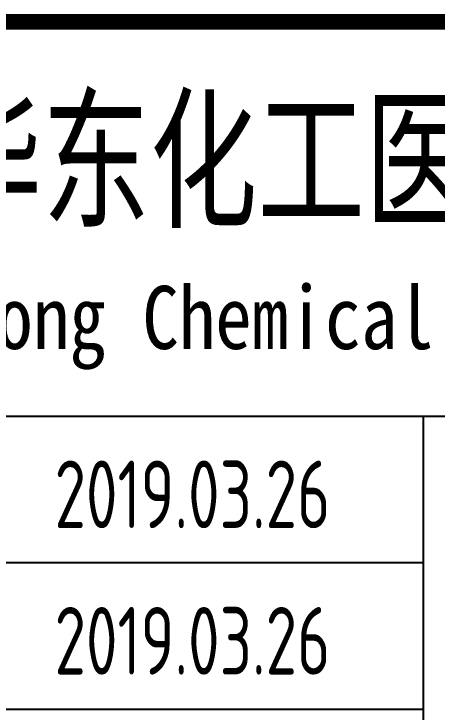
# Model space of a CAD drawing. Extents: x 4267484 to 4395158, y -674551 to -235742.
# Drawn here: x 4369840 to 4371718, y -670614 to -667516 of the extents above; entities that cross this region are included whole.
import ezdxf
from ezdxf.enums import TextEntityAlignment as Align

# ---------------------------------------------------------------- set-up
doc = ezdxf.new("R2010")
doc.units = 0
doc.header["$LTSCALE"] = 1000
doc.header["$MEASUREMENT"] = 0
doc.layers.get('0').update_dxf_attribs({"linetype": 'CONTINUOUS'})
doc.styles.add('AHD', font='sceie.shx', dxfattribs={"width": 0.7, "bigfont": 'sceic.shx'})
doc.styles.add('宋体', font='', dxfattribs={"width": 0.7})
doc.styles.get('宋体').set_extended_font_data('SimSun')

msp = doc.modelspace()

# ---------------------------------------------------------------- linework, layer by layer
for p, q in [((4366157.7, -669301), (4377157.7, -669301)), ((4371657.7, -672551), (4371657.7, -669301)), ((4371657.7, -672551), (4371657.7, -669301)), ((4366157.7, -669951), (4371657.7, -669951)), ((4366157.7, -670601), (4371657.7, -670601))]:
    msp.add_line(p, q)
at = {"const_width": 70}
msp.add_lwpolyline([(4384157.7, -667551), (4366157.7, -667551)], dxfattribs=at)

# ---------------------------------------------------------------- texts
for s, height, style, width, p in [('安徽华东化工医药工程有限责任公司', 500, '宋体', 0.7, (4372352.6, -668151)), ('Anhui Huadong Chemical & Medical Engineering Co.,Ltd', 280, '宋体', 0.85, (4372352.6, -668901)), ('2019.03.26', 300, 'AHD', 0.8, (4370632.5, -669647.7)), ('2019.03.26', 300, 'AHD', 0.8, (4370632.5, -670297.7))]:
    msp.add_text(s, height=height, dxfattribs=dict(style=style, width=width)).set_placement(p, align=Align.MIDDLE)

doc.saveas('drawing.dxf')
